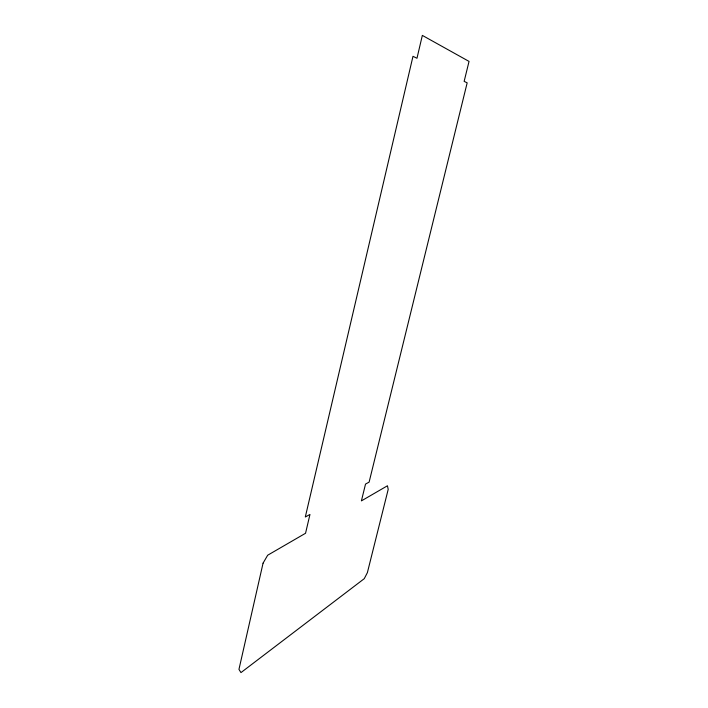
<?xml version="1.0" encoding="UTF-8"?>
<svg xmlns="http://www.w3.org/2000/svg" width="708" height="708" viewBox="0 0 708 708"><rect width="100%" height="100%" fill="white"/><g stroke="black" fill="none" stroke-linecap="round" stroke-linejoin="round"><path stroke-width="1.06" d="M263.066 563.152L238.959 669.37L240.968 672.6L364.257 578.675L367.39 572.622L388.205 489.378L387.453 485.776L361.407 500.883L365.523 484.086L369.116 482.121L467.165 82.845L464.147 81.367L469.041 61.41L422.34 35.4L416.977 58.268L412.985 56.313L305.307 516.999L309.962 514.45L305.546 533.266L267.677 555.222L263.066 563.152"/></g></svg>
